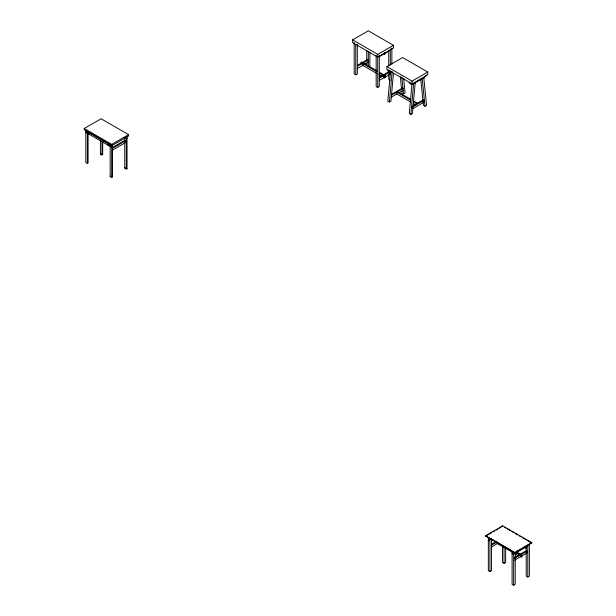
<?xml version="1.0" encoding="UTF-8"?>
<svg xmlns="http://www.w3.org/2000/svg" width="616" height="616" viewBox="0 0 616 616"><rect width="100%" height="100%" fill="white"/><g stroke="black" fill="none" stroke-linecap="round" stroke-linejoin="round"><path stroke-width="0.92" d="M390.482 71.495L387.826 101.132L389.389 102.04L390.96 101.132L393.455 73.404M389.389 102.04L392.138 71.441M411.958 83.892L409.293 113.529L410.864 114.437L412.435 113.529L415.184 82.937M410.864 114.437L413.613 83.838L423.823 77.947L426.572 74.998M84.238 128.505L101.116 118.757L128.598 134.627L128.598 135.99L111.719 145.73L84.238 129.868L84.238 128.505L111.719 144.375L128.598 134.627M112.428 146.908L111.719 147.316L85.809 132.363M127.027 138.477L126.326 138.885L123.893 137.484M100.416 139.978L100.416 154.077L101.116 153.669M112.489 147.463L124.755 140.386L125.456 140.794L125.456 142.604L112.381 150.158M112.381 148.348L125.456 140.794M110.149 144.598L110.149 176.561L111.719 177.462L112.428 177.054L112.428 145.099L111.719 145.507L85.809 130.546L85.809 162.509L87.38 163.409L88.088 163.001L88.088 132.925M100.416 154.077L101.986 154.978L102.687 154.57L102.687 142.35M110.149 176.561L110.857 176.153M124.755 142.75L124.755 168.13L125.456 167.721L127.027 168.622L127.027 136.667L126.326 137.075L126.326 169.03L127.027 168.622M352.614 39.863L368.314 30.8L393.439 45.307L393.439 48.025L377.739 57.096L352.614 42.589L352.614 39.863L377.739 54.37L393.439 45.307M357.272 65.442L361.646 62.917M362.431 62.462L367.529 59.521L368.314 59.968L363.217 62.917L363.217 63.825M357.326 66.32L362.431 63.371L362.431 65.181L376.314 73.196M357.326 68.584L368.314 62.239L367.529 61.785M379.31 56.641L389.52 50.743L388.735 50.289M383.629 53.692L384.415 54.146L385.2 53.692L384.415 53.238M354.185 42.589L354.185 73.866L355.755 74.775L357.326 73.866L357.326 44.483M386.917 66.613L402.625 57.55L427.75 72.057L427.75 74.775L412.042 83.838L386.917 69.331L386.917 66.613L412.042 81.12L427.75 72.057M379.194 77.262L382.844 75.16L382.844 76.061M383.629 74.705L388.735 71.756L389.52 72.211L389.52 74.474L379.31 80.373M379.256 78.14L383.629 75.614L383.629 77.424L384.415 77.878L385.2 77.424L385.2 75.614L379.51 72.326M384.415 75.16L389.52 72.211M383.629 76.515L385.2 75.614M383.629 77.424L384.415 76.969L385.2 77.424M376.168 55.278L376.168 86.556L377.739 87.464L379.31 86.556L379.31 55.278M391.53 94.325L402.387 88.057L403.172 88.511M391.491 95.257L402.995 88.612L402.21 88.157M391.322 97.166L396.827 93.986L410.926 102.125M399.199 92.616L403.172 90.329M401.763 91.083L401.955 92.978L403.526 93.878L405.097 92.978L403.673 78.786M412.92 105.867L422.899 100.1L423.685 100.554M412.181 107.199L423.862 100.454L423.862 102.271L412.797 108.655M420.774 78.894L423.431 105.374L425.002 106.275L426.572 105.374L423.823 77.947M485.67 535.689L502.71 525.856L531.762 542.627L531.762 543.081L514.722 552.914L485.67 536.143L485.67 535.689L514.722 552.46L531.762 542.627M491.352 532.863L485.67 536.143L487.31 536.505M492.977 531.924L494.594 530.992M496.219 530.053L497.843 529.113M499.468 528.182L502.71 525.856M491.483 539.562L491.483 570.578L489.913 571.486L488.342 570.578L488.342 538.623L489.913 539.524L491.483 538.623M491.483 544.244L495.41 541.972M491.483 545.145L496.981 541.972M491.483 546.962L497.767 543.335M512.096 552.336L513.659 553.237L515.23 552.336L515.23 584.291L513.659 585.2L512.096 584.291L512.096 552.336L513.659 551.428M514.445 553.692L527.011 546.438L526.226 545.992M524.17 547.07L525.833 548.024L526.618 547.578L526.618 545.761M502.479 546.407L502.479 562.416L504.05 563.324L505.62 562.416L505.62 548.317M514.445 557.503L526.226 550.704L527.011 551.158L527.011 552.968L514.445 560.221M514.445 558.412L527.011 551.158M521.121 555.463L521.906 555.008L521.906 556.826L521.121 557.272L521.121 555.463L516.223 552.629M527.797 577.038L529.367 576.137L529.367 544.174L527.797 545.083L527.797 577.038L526.226 576.137L526.226 552.583M387.826 69.854L387.826 70.763L389.389 71.672L391.222 71.518M409.293 82.251L409.293 83.16L410.864 84.069L413.613 83.838M388.735 74.02L389.52 74.474M377.077 70.925L361.646 62.008L360.861 62.462L376.291 71.371M379.541 73.25L384.415 76.061L384.415 77.878M390.305 80.211L388.735 79.302L388.735 74.567M361.646 63.825L362.431 64.28M423.077 100L423.862 100.454M378.763 74.613L381.212 76.03M423.077 101.817L423.862 102.271M397.613 91.722L410.887 99.376M413.375 100.816L417.517 103.211M410.926 100.316L396.827 92.169L396.827 93.986M413.421 101.748L416.732 103.665M413.421 103.565L415.908 104.997M124.755 168.13L126.326 169.03M504.373 527.265L506.029 528.22M507.692 529.183L510.179 530.622M511.842 531.577L513.498 532.54M515.161 533.495L517.648 534.934M519.311 535.889L520.974 536.852M522.63 537.807L525.125 539.246M526.78 540.201L531.762 543.081M517.009 552.182L521.906 555.008M520.728 554.785L521.513 555.239M492.661 539.755L495.634 541.472M497.297 542.434L503.118 545.791M504.781 546.754L507.268 548.194M508.932 549.149L510.595 550.111M497.027 543.366L512.812 552.475M514.476 553.438L518.626 555.84M488.342 540.432L489.127 540.887L489.127 539.069M512.096 554.146L512.882 554.6L512.882 552.791M422.253 78.856L425.002 106.275M401.817 76.861L403.526 93.878M400.346 76.9L401.578 89.189M526.226 546.931L526.226 550.696M525.833 546.215L525.833 548.024M514.722 552.46L514.722 552.914M513.659 553.237L513.659 585.2M504.05 546.407L504.05 563.324M489.913 539.524L489.913 571.486M412.042 81.12L412.042 83.838M410.864 83.16L410.864 84.069M391.876 48.025L391.876 64.141M390.305 48.934L390.305 65.05M390.305 70.732L390.305 74.528M389.389 70.763L389.389 71.672M388.735 50.866L388.735 66.035M388.735 70.771L388.735 72.673M384.415 52.329L384.415 54.146M377.739 54.37L377.739 87.464M369.885 52.391L369.885 66.613M368.314 51.405L368.314 66.574M366.751 50.497L366.751 60.922M366.751 62.824L366.751 65.666M355.755 44.444L355.755 74.775M124.755 138.046L124.755 140.871M111.719 144.375L111.719 177.462M108.185 143.243L108.185 145.053L107.477 144.644L107.477 142.835M101.986 141.819L101.986 154.978M89.266 132.317L89.266 134.126L88.558 133.718L88.558 131.909M87.38 131.454L87.38 163.409M517.194 551.205L516.408 551.651L516.408 553.468L517.194 553.014L517.194 551.205"/></g></svg>
